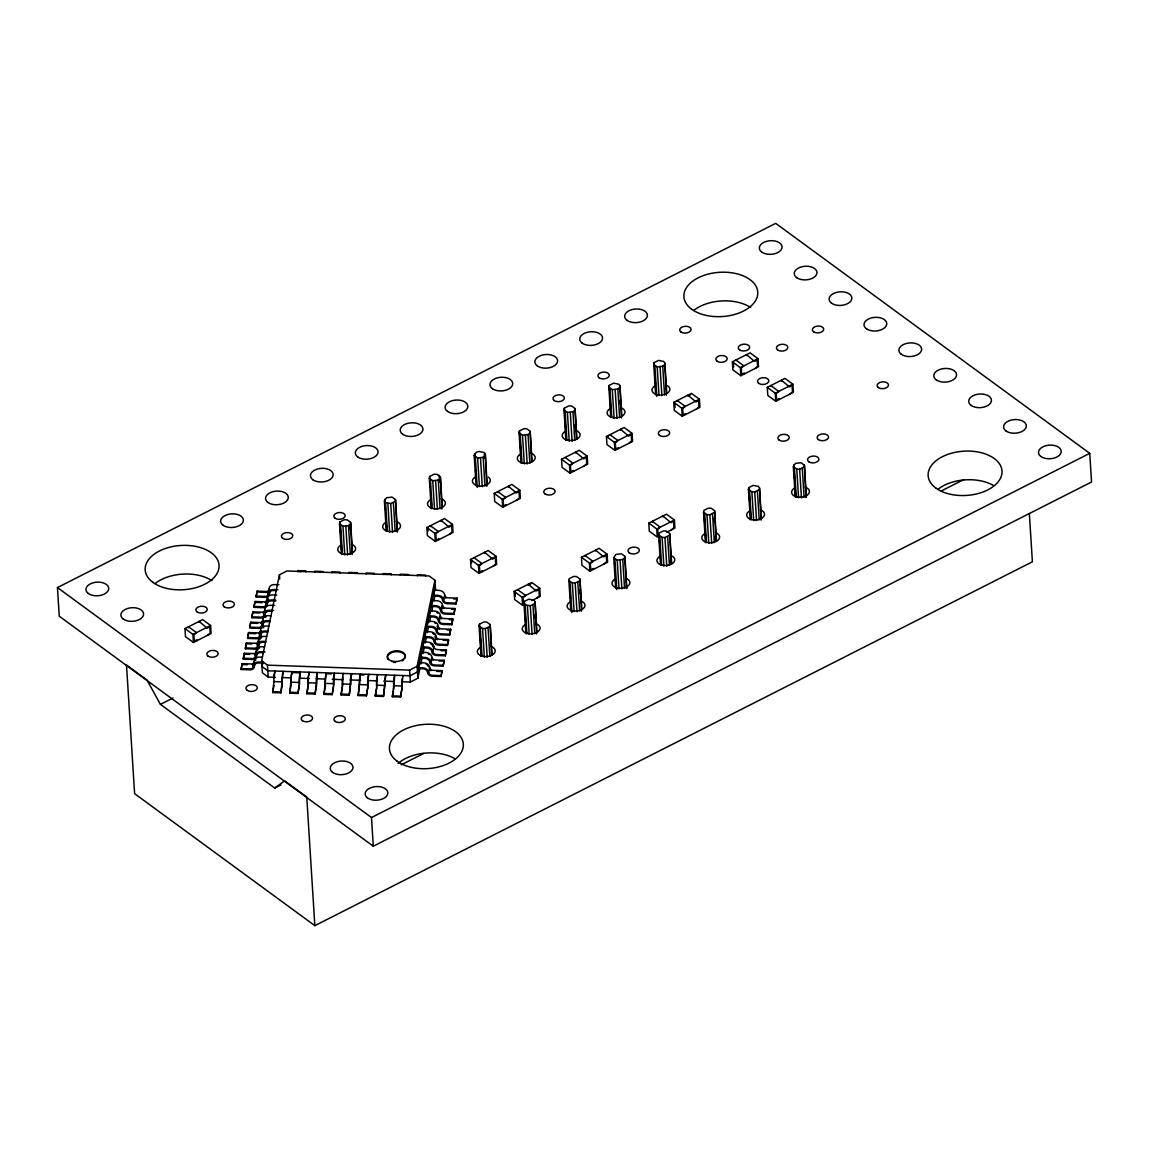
<?xml version="1.0" encoding="UTF-8"?>
<svg xmlns="http://www.w3.org/2000/svg" width="1149" height="1149" viewBox="0 0 1149 1149"><rect width="100%" height="100%" fill="white"/><g stroke="black" fill="none" stroke-linecap="round" stroke-linejoin="round"><path stroke-width="1.5" d="M299.315 684.086L300.248 671.935L299.688 674.635A5.601 0.718 -88 0 0 299.286 682.463L291.056 682.176A5.601 0.718 -88 0 1 291.473 674.348L292.033 671.648L291.401 676.057M299.458 682.822L299.415 685.12M308.191 684.387L308.492 676.646M308.349 683.124L308.305 685.422M333.512 685.278L333.483 683.669A5.601 0.718 -88 0 1 333.899 675.827L334.46 673.142L333.627 686.312M342.402 685.594L342.373 683.971A5.601 0.718 -88 0 1 342.79 676.129L343.336 673.443L343.393 674.334M367.723 686.47L367.867 685.206M376.599 686.786L377.044 678.226M376.757 685.522L376.714 687.82M401.92 687.677L402.868 675.526L402.926 676.416M282.352 683.353L282.123 686.657M291.243 683.655L289.763 693.163L297.979 693.45L299.271 684.962M325.44 684.861L325.325 687.159M342.503 686.628L342.833 677.034M367.867 686.341L367.752 688.639M402.078 687.533L400.584 697.041L392.369 696.754L393.676 685.766A5.601 0.718 -88 0 1 394.093 677.924L394.653 675.239L393.734 689.544M274.108 677.594L274.927 671.059L274.367 673.745A5.601 0.718 -88 0 0 273.965 681.587L272.658 692.56L280.873 692.847L283.142 671.346L282.597 674.032A5.601 0.718 -88 0 0 282.18 681.874L282.209 682.635M291.286 677.063L289.763 693.163M308.162 685.264L306.855 693.766L315.07 694.053L316.377 683.066A5.601 0.718 -88 0 1 316.794 675.224L317.354 672.538L316.435 686.843M333.483 686.154L332.176 694.642L323.961 694.355L325.124 687.475M342.373 686.47L341.066 694.958L349.282 695.246L351.565 673.731L351.005 676.416A5.601 0.718 -88 0 0 350.589 684.258L349.282 695.246M367.694 687.346L366.387 695.834L358.172 695.547L359.479 684.574A5.601 0.718 -88 0 1 359.881 676.732L360.441 674.046L358.172 695.547M376.628 688.94L376.57 687.662M401.891 688.553L400.584 697.041M274.022 685.364L272.658 692.56M299.214 685.809L297.979 693.45M308.104 686.111L306.855 693.766M333.425 687.001L332.176 694.642M342.301 687.317L341.066 694.958M376.513 688.51L375.263 696.15L383.493 696.438L385.762 674.923L385.202 677.623A5.601 0.718 -88 0 0 384.786 685.465L383.493 696.438M316.234 687.159L315.07 694.053M367.551 688.955L366.387 695.834M376.427 689.256L375.263 696.15M262.949 663.117L258.496 662.959A4.481 3.548 11.7 0 0 254.288 666.391A4.481 3.548 11.7 0 1 250.065 669.81L241.189 669.508L241.132 668.603L242.152 663.634L251.042 663.935A3.361 2.657 11.7 0 0 254.202 661.364A5.601 4.424 11.7 0 1 259.473 657.084L262.432 657.185M263.609 652.704L260.651 652.603A4.481 3.548 11.7 0 0 256.428 656.036A4.481 3.548 11.7 0 1 252.206 659.454L243.329 659.153L243.272 658.248L244.306 653.278L253.182 653.58A3.361 2.657 11.7 0 0 256.342 651.009A5.601 4.424 11.7 0 1 261.613 646.729L264.572 646.83M265.749 642.348L262.791 642.248A4.481 3.548 11.7 0 0 258.568 645.666A4.481 3.548 11.7 0 1 254.36 649.099L245.469 648.783L245.412 647.892L246.446 642.923L255.322 643.225A3.361 2.657 11.7 0 0 258.482 640.654A5.601 4.424 11.7 0 1 263.753 636.374L266.726 636.474M267.889 631.993L264.931 631.893A4.481 3.548 11.7 0 0 260.708 635.311A4.481 3.548 11.7 0 1 256.5 638.743L247.61 638.427L247.552 637.537L248.586 632.553L257.462 632.869A3.361 2.657 11.7 0 0 260.636 630.298A5.601 4.424 11.7 0 1 265.907 626.018L268.866 626.119M270.029 621.638L267.071 621.537A4.481 3.548 11.7 0 0 262.862 624.955A4.481 3.548 11.7 0 1 258.64 628.388L249.75 628.072L249.692 627.182L250.726 622.198L259.617 622.514A3.361 2.657 11.7 0 0 262.776 619.943A5.601 4.424 11.7 0 1 268.047 615.663L271.006 615.763M272.184 611.282L269.211 611.167A4.481 3.548 11.7 0 0 265.002 614.6A4.481 3.548 11.7 0 1 260.78 618.033L251.904 617.717L251.846 616.826L252.866 611.842L261.757 612.158A3.361 2.657 11.7 0 0 264.845 610.277M275.803 600.97L271.365 600.812A4.481 3.548 11.7 0 0 267.142 604.245A4.481 3.548 11.7 0 1 262.92 607.677L254.044 607.361L253.986 606.471L255.021 601.487L263.897 601.803A3.361 2.657 11.7 0 0 267.056 599.232A5.601 4.424 11.7 0 1 272.327 594.938L276.78 595.096M276.464 590.557L273.505 590.457A4.481 3.548 11.7 0 0 269.283 593.889A4.481 3.548 11.7 0 1 265.074 597.308L256.184 597.006L256.126 596.101L257.161 591.132L266.037 591.448A3.361 2.657 11.7 0 0 269.196 588.877A5.601 4.424 11.7 0 1 274.467 584.582L278.92 584.74M241.189 669.508L242.152 663.634M243.329 659.153L244.019 655.835M245.469 648.783L246.446 642.923M247.61 638.427L248.586 632.553M250.094 626.42L250.726 622.198M251.904 617.717L252.866 611.842M254.044 607.361L255.021 601.487M256.184 597.006L257.161 591.132M241.132 668.603L250.008 668.919A3.361 2.657 11.7 0 0 253.168 666.348L254.202 661.364M243.272 658.248L252.148 658.564A3.361 2.657 11.7 0 0 255.322 655.993L256.342 651.009M245.412 647.892L254.302 648.208A3.361 2.657 11.7 0 0 257.462 645.637L258.482 640.654M247.552 637.537L256.442 637.853A3.361 2.657 11.7 0 0 259.602 635.282L260.636 630.298M249.692 627.182L258.582 627.483A3.361 2.657 11.7 0 0 261.742 624.927L262.776 619.943M251.846 616.826L260.722 617.128A3.361 2.657 11.7 0 0 263.882 614.557L264.916 609.588A5.601 4.424 11.7 0 1 270.187 605.308L274.625 605.451M253.986 606.471L262.862 606.773A3.361 2.657 11.7 0 0 266.037 604.202L267.056 599.232M256.126 596.101L265.017 596.417A3.361 2.657 11.7 0 0 268.177 593.846L269.196 588.877M254.288 666.391L254.977 663.074M256.428 656.036L257.117 652.718M258.568 645.666L259.257 642.348M260.708 635.311L261.397 631.993M262.862 624.955L263.538 621.638M265.002 614.6L265.692 611.282M267.142 604.245L267.832 600.927M269.283 593.889L269.972 590.572M275.329 677.321L268.22 677.077L262.389 672.797L261.642 660.876L279.451 574.787L286.948 570.981L429.094 575.951L434.925 580.231L435.572 590.586M262.719 663.016L262.001 666.535L267.818 670.801L409.978 675.77L417.475 671.978L435.284 585.889M280.873 692.847L281.936 686.571M341.425 554.177L339.515 523.729L339.874 521.991L344.298 519.75L347.17 519.851L350.603 522.364L352.513 552.813M308.636 675.842L309.138 672.251L308.578 674.937A5.601 0.718 -88 0 0 308.162 682.779L316.377 683.066M352.154 554.55L350.603 522.364M325.296 684.143L325.268 683.382A5.601 0.718 -88 0 1 325.684 675.54L326.244 672.84L323.961 694.355M386.323 531.413L384.412 500.964L386.509 497.761L392.053 497.086L395.5 499.6L397.525 531.843M397.051 531.786L395.5 499.6M431.22 508.648L429.295 478.199L429.654 476.462L434.078 474.221L436.95 474.322L440.383 476.835L442.293 507.284M392.369 696.754L393.489 691.368M441.934 509.021L440.383 476.835M401.489 681.73L410.365 682.046L417.863 678.24L417.116 666.305L434.925 580.231M418.423 668.56L419.385 662.686L423.837 662.844A5.601 4.424 11.7 0 1 429.669 667.526A3.361 2.657 11.7 0 0 433.173 670.327L442.049 670.628L442.106 671.533L441.087 676.502L432.196 676.201A4.481 3.548 11.7 0 1 427.529 672.452A4.481 3.548 11.7 0 0 422.861 668.718L418.423 668.56L418.365 667.67L422.803 667.828A5.601 4.424 11.7 0 1 428.634 672.495A3.361 2.657 11.7 0 0 432.139 675.296L441.029 675.612L442.049 670.628M420.563 658.205L421.539 652.33L425.977 652.488A5.601 4.424 11.7 0 1 431.809 657.156A3.361 2.657 11.7 0 0 435.313 659.971L444.203 660.273L444.246 661.178L443.227 666.147L434.336 665.831A4.481 3.548 11.7 0 1 429.669 662.097A4.481 3.548 11.7 0 0 425.001 658.363L420.563 658.205L420.505 657.314L424.943 657.472A5.601 4.424 11.7 0 1 430.789 662.14A3.361 2.657 11.7 0 0 434.279 664.941L443.169 665.257L444.203 660.273M422.703 647.849L423.679 641.975L428.117 642.133A5.601 4.424 11.7 0 1 433.949 646.801A3.361 2.657 11.7 0 0 437.453 649.602L446.343 649.917L446.401 650.808L445.367 655.792L436.476 655.476A4.481 3.548 11.7 0 1 431.809 651.742A4.481 3.548 11.7 0 0 427.141 648.007L422.703 647.849L422.645 646.959L427.083 647.102A5.601 4.424 11.7 0 1 432.929 651.785A3.361 2.657 11.7 0 0 436.419 654.585L445.309 654.901L446.343 649.917M425.877 632.51L425.819 631.62L430.257 631.778A5.601 4.424 11.7 0 1 436.103 636.445A3.361 2.657 11.7 0 0 439.593 639.246L448.483 639.562L448.541 640.453L447.507 645.436L438.631 645.12A4.481 3.548 11.7 0 1 433.963 641.386A4.481 3.548 11.7 0 0 429.295 637.652L424.843 637.494L425.532 634.176M426.997 627.139L427.959 621.264L432.412 621.422A5.601 4.424 11.7 0 1 438.243 626.09A3.361 2.657 11.7 0 0 441.747 628.891L450.623 629.207L450.681 630.097L449.647 635.081L440.771 634.765A4.481 3.548 11.7 0 1 436.103 631.031A4.481 3.548 11.7 0 0 431.435 627.297L426.997 627.139L426.94 626.234L431.378 626.392A5.601 4.424 11.7 0 1 437.209 631.074A3.361 2.657 11.7 0 0 440.713 633.875L449.589 634.176L450.623 629.207M429.137 616.783L430.099 610.909L434.552 611.067A5.601 4.424 11.7 0 1 440.383 615.735A3.361 2.657 11.7 0 0 443.887 618.535L452.763 618.851L452.821 619.742L451.801 624.726L442.911 624.41A4.481 3.548 11.7 0 1 438.243 620.675A4.481 3.548 11.7 0 0 433.575 616.927L429.137 616.783L429.08 615.878L433.518 616.036A5.601 4.424 11.7 0 1 439.349 620.704A3.361 2.657 11.7 0 0 442.853 623.519L451.744 623.821L452.763 618.851M431.277 606.428L432.254 600.554L436.692 600.697A5.601 4.424 11.7 0 1 442.523 605.379A3.361 2.657 11.7 0 0 446.027 608.18L454.918 608.496L454.961 609.387L453.941 614.356L445.051 614.054A4.481 3.548 11.7 0 1 440.383 610.32A4.481 3.548 11.7 0 0 435.715 606.571L431.277 606.428L431.22 605.523L435.658 605.681A5.601 4.424 11.7 0 1 441.503 610.349A3.361 2.657 11.7 0 0 444.993 613.149L453.884 613.465L454.918 608.496M433.417 596.058L434.394 590.198L438.832 590.342A5.601 4.424 11.7 0 1 444.663 595.024A3.361 2.657 11.7 0 0 448.167 597.825L457.058 598.126L457.115 599.031L456.081 604.001L447.191 603.699A4.481 3.548 11.7 0 1 442.523 599.95A4.481 3.548 11.7 0 0 437.855 596.216L433.417 596.058L433.36 595.168L437.798 595.326A5.601 4.424 11.7 0 1 443.643 599.993A3.361 2.657 11.7 0 0 447.133 602.794L456.024 603.11L457.058 598.126M417.863 678.24L420.046 667.698M420.778 664.179L422.229 657.156M422.961 653.637L424.412 646.614M425.13 643.095L426.222 637.824M427.313 632.553L428.405 627.297M429.496 622.026L430.588 616.754M431.679 611.483L432.771 606.212M433.862 600.941L434.954 595.67M428.634 672.495L429.669 667.526M430.789 662.14L431.809 657.156M432.929 651.785L433.949 646.801M448.483 639.562L447.449 644.532L438.573 644.23A3.361 2.657 11.7 0 1 435.069 641.429L436.103 636.445M437.209 631.074L438.243 626.09M439.349 620.704L440.383 615.735M441.503 610.349L442.523 605.379M443.643 599.993L444.663 595.024M476.103 485.883L474.192 455.435L476.304 452.246L478.961 451.456L484.146 452.519L485.28 454.07L487.19 484.519M486.831 486.257L485.28 454.07M481 656.395L479.09 625.946L479.449 624.194L483.873 621.954L486.745 622.054L490.178 624.582L492.088 655.031M521 463.119L519.075 432.67L519.434 430.932L523.858 428.692L526.73 428.792L530.163 431.306L532.088 461.754M491.628 654.973L490.178 624.582M531.614 461.711L530.163 431.306M525.897 633.63L523.987 603.182L524.346 601.43L528.755 599.189L533.94 600.252L535.075 601.817L536.985 632.266M565.883 440.354L563.972 409.906L564.331 408.168L568.741 405.927L571.628 406.028L575.06 408.541L576.97 438.99M536.626 634.004L535.075 601.817M576.496 438.947L575.06 408.541M570.794 610.866L568.87 580.417L569.229 578.679L573.653 576.439L576.525 576.539L579.958 579.053L581.882 609.501M610.78 417.59L608.855 387.141L609.214 385.403L613.638 383.163L618.823 384.226L619.943 385.777L621.868 416.225M581.509 611.239L579.958 579.053M621.508 417.977L619.943 385.777M615.677 588.101L613.767 557.653L615.878 554.45L621.422 553.775L624.855 556.288L626.88 588.518M655.662 394.839L653.752 364.377L654.111 362.639L658.535 360.398L663.705 361.461L664.84 363.012L666.75 393.461M626.406 588.475L624.855 556.288M666.391 395.213L664.84 363.012M660.574 565.337L658.65 534.888L659.009 533.15L663.433 530.91L666.305 531.01L669.738 533.524L671.662 563.972M671.188 563.915L669.738 533.524M705.457 542.572L703.547 512.124L703.906 510.386L708.33 508.145L711.202 508.246L714.635 510.759L716.545 541.208M716.071 541.15L714.635 510.759M750.354 519.808L748.43 489.359L748.789 487.621L753.213 485.381L758.397 486.429L759.518 487.995L761.442 518.443M761.083 520.181L759.518 487.995M795.237 497.043L793.327 466.595L795.438 463.392L800.982 462.717L804.415 465.23L806.44 497.474M805.966 497.416L804.415 465.23M339.515 523.729L342.948 526.242L348.492 525.567L350.244 524.102M384.412 500.964L385.533 502.515L390.717 503.578L395.127 501.337M429.295 478.199L432.728 480.713L438.272 480.038L440.024 478.573M474.192 455.435L477.625 457.948L483.169 457.273L484.921 455.808M519.075 432.67L522.508 435.184L528.052 434.509L529.804 433.044M563.972 409.906L567.405 412.419L572.949 411.744L574.701 410.279M608.855 387.141L612.288 389.655L617.832 388.98L619.584 387.515M653.752 364.377L657.185 366.904L662.729 366.215L664.481 364.764M479.09 625.946L482.523 628.46L485.395 628.56L489.819 626.32M523.987 603.182L525.107 604.733L530.292 605.796L534.716 603.555M568.87 580.417L572.303 582.931L575.175 583.031L579.599 580.791M613.767 557.653L617.2 560.166L622.744 559.477L624.496 558.026M658.65 534.888L662.083 537.402L664.969 537.502L669.379 535.262M703.547 512.124L706.98 514.637L709.852 514.738L714.276 512.497M748.43 489.359L751.877 491.873L754.749 491.973L759.159 489.733M793.327 466.595L796.76 469.108L799.632 469.209L804.056 466.968M314.84 925.649L134.605 793.657L126.505 665.041L146.957 680.021L160.429 704.366L274.74 788.07L284.593 780.803L306.754 797.033L314.84 925.649L1032.391 561.789L1029.346 513.56M57.45 587.57L775.704 223.351L1089.74 453.338L1091.55 481.991L373.296 846.21L59.26 616.223L57.45 587.57L371.5 817.542L373.296 846.21M184.975 628.575L202.641 619.613L210.612 625.458L211.114 633.516L193.449 642.478L185.477 636.647L184.975 628.575L192.946 634.42L193.449 642.478M192.946 634.42L210.612 625.458M732.387 361.806L750.053 352.844L758.024 358.675L758.527 366.746L740.861 375.709L732.89 369.863L732.387 361.806L740.358 367.637L740.861 375.709M740.358 367.637L758.024 358.675M426.868 527.535L444.548 518.572L452.519 524.418L453.022 532.475L435.342 541.438L427.385 535.606L426.868 527.535L434.839 533.38L435.342 541.438M494.214 493.395L511.879 484.433L519.851 490.264L520.353 498.321L502.688 507.284L494.716 501.452L494.214 493.395L502.17 499.226L502.688 507.284M561.545 459.255L579.211 450.293L587.182 456.124L587.699 464.182L570.019 473.144L562.048 467.313L561.545 459.255L569.516 465.086L570.019 473.144M606.428 436.491L624.108 427.529L632.079 433.36L632.582 441.417L614.916 450.379L606.945 444.548L606.428 436.491L614.399 442.322L614.916 450.379M673.774 402.337L691.439 393.375L699.411 399.22L699.913 407.277L682.247 416.24L674.276 410.394L673.774 402.337L681.745 408.168L682.247 416.24M607.376 436.936L609.975 434.695L617.932 440.527L615.347 442.767L615.735 449.044L618.392 447.693L618.449 448.584M690.621 394.725L687.964 396.06L687.906 395.17L695.935 401.906L698.578 400.556L698.98 406.832L696.38 409.073M434.839 533.38L452.519 524.418M502.17 499.226L519.851 490.264M569.516 465.086L587.182 456.124M614.399 442.322L632.079 433.36M681.745 408.168L699.411 399.22M767.273 387.357L784.954 378.394L792.925 384.226L793.428 392.297L775.747 401.26L767.791 395.414L767.273 387.357L775.245 393.188L775.747 401.26M160.429 704.366L172.982 698.003M775.245 393.188L792.925 384.226M470.487 559.477L488.167 550.515L496.124 556.36L496.641 564.418L478.961 573.38L470.989 567.549L470.487 559.477L478.458 565.322L478.961 573.38M478.458 565.322L496.124 556.36M524.935 604.13L522.58 605.322L514.608 599.476L514.106 591.419L531.786 582.457L539.743 588.302L540.26 596.36L532.174 600.453M581.437 557.279L599.117 548.317L607.089 554.148L607.591 562.206L589.911 571.168L581.954 565.337L581.437 557.279L589.408 563.111L589.911 571.168M648.783 523.125L656.74 528.971L657.257 537.028L649.286 531.197L648.783 523.125L666.449 514.163L674.42 520.009L674.923 528.066L666.851 532.159M530.953 583.807L528.296 585.143L528.253 584.252L536.267 590.988L538.924 589.638L539.312 595.914L536.727 598.155M514.106 591.419L522.077 597.265L539.743 588.302M589.408 563.111L607.089 554.148M656.74 528.971L674.42 520.009M261.642 660.876L267.473 665.142L409.618 670.111L417.116 666.305M274.74 788.07L281.017 784.882M401.245 764.817L423.622 753.485M941.29 490.968L963.666 479.636M371.5 817.542L1089.74 453.338M300.995 571.628L297.706 571.513L297.648 570.608L305.864 570.895L305.921 571.8M277.886 589.724L273.448 589.566A5.601 4.424 11.7 0 0 268.177 593.846M257.218 592.022L266.094 592.338A4.481 3.548 11.7 0 0 268.292 591.936M453.553 598.902L457.115 599.031M275.746 600.08L271.308 599.922A5.601 4.424 11.7 0 0 266.037 604.202M255.064 602.378L262.173 602.636M451.413 609.257L454.961 609.387M273.606 610.435L269.153 610.277A5.601 4.424 11.7 0 0 263.882 614.557M252.924 612.747L260.033 612.991M449.273 619.613L452.821 619.742M269.972 620.733L267.013 620.632A5.601 4.424 11.7 0 0 261.742 624.927M250.784 623.103L257.893 623.347M447.133 629.982L450.681 630.097M267.832 631.103L264.873 630.988A5.601 4.424 11.7 0 0 259.602 635.282M248.644 633.458L255.753 633.702M443.212 640.266L448.541 640.453M265.692 641.458L262.733 641.343A5.601 4.424 11.7 0 0 257.462 645.637M246.504 643.813L251.832 644M441.072 650.621L446.401 650.808M265.031 651.856L260.593 651.713A5.601 4.424 11.7 0 0 255.322 655.993M249.692 654.356L244.349 654.169L244.306 653.278M438.918 660.991L444.246 661.178M262.891 662.226L258.439 662.068A5.601 4.424 11.7 0 0 253.168 666.348M242.209 664.524L247.538 664.711M436.778 671.346L442.106 671.533M292.09 672.553L300.306 672.84M326.287 673.745L331.228 673.917M360.499 674.937L363.788 675.052M282.439 677.565L291.315 677.881M300.205 678.183L309.081 678.499M316.19 678.743L325.081 679.059M332.19 679.303L342.847 679.677M349.957 679.935L360.614 680.294M367.723 680.553L376.613 680.854M383.709 681.113L394.38 681.486M273.965 681.587L282.18 681.874M325.268 683.382L333.483 683.669M342.373 683.971L350.589 684.258M359.479 684.574L367.694 684.861A5.601 0.718 -88 0 1 368.111 677.02L368.657 674.334L367.723 685.623M384.786 685.465L376.57 685.177A5.601 0.718 -88 0 1 376.987 677.336L377.547 674.635L377.604 675.54M393.676 685.766L401.891 686.054L401.92 686.815M272.6 691.669L280.816 691.957M289.706 692.273L297.921 692.56M306.797 692.861L315.027 693.149M323.903 693.465L332.118 693.752M341.009 694.053L349.224 694.341M358.115 694.657L366.33 694.944M375.206 695.26L383.436 695.547M392.312 695.849L400.527 696.136M735.92 360.01L743.891 365.856L741.292 368.082L741.679 374.359L744.337 373.008L744.394 373.913M565.078 457.46L573.049 463.291L570.45 465.532L570.852 471.794L573.495 470.458L573.552 471.349M474.02 557.696L481.991 563.527L479.392 565.768L479.794 572.03L482.436 570.694L482.494 571.584M517.639 589.624L525.61 595.469L523.01 597.71L523.413 603.972M802.304 468.433L804.113 497.086M799.632 469.209L801.442 497.876M796.76 469.108L798.569 497.776M789.894 394.078L792.48 391.852L792.092 385.576L789.435 386.926L781.421 380.19L781.478 381.08M794.447 468.16L796.257 496.813M793.686 464.857L794.591 479.19M794.921 484.562L795.711 497.1M779.281 399.464L779.237 398.574L776.58 399.909L776.178 393.647L778.778 391.407L770.807 385.561L770.864 386.466M754.994 368.527L757.593 366.287L757.191 360.025L754.548 361.361L746.52 354.639L746.577 355.529M757.421 491.197L759.216 519.851M754.749 491.973L756.545 520.626M751.877 491.873L753.672 520.526M749.565 490.91L751.36 519.578M748.789 487.621L749.694 501.941M750.153 509.108L750.714 518.07M733.321 362.251L733.622 366.962M714.075 518.156L714.29 521.732M715.195 536.066L715.425 539.642M712.524 513.962L714.319 542.615M709.852 514.738L711.662 543.391M706.98 514.637L708.789 543.29M704.667 513.675L706.477 542.342M704.236 515.757L704.926 526.501M705.371 533.667L705.931 542.63M685.781 414.444L685.723 413.554L683.066 414.89L682.678 408.627L685.278 406.387L677.307 400.541L677.364 401.446M674.808 404.362L675.009 407.493M662.729 366.215L664.539 394.868M671.389 529.861L673.989 527.621L673.587 521.344L670.944 522.694L662.916 515.958L662.973 516.863M660.057 367.005L661.867 395.658M670.413 560.626L670.643 564.202M657.185 366.904L658.995 395.558M667.626 536.712L669.436 565.38M654.873 365.942L656.797 396.391M654.111 362.639L654.341 366.229M654.786 373.396L655.461 384.139M655.907 391.306L656.136 394.883M664.969 537.502L666.765 566.155M662.083 537.402L663.892 566.055M659.785 536.439L661.58 565.107M659.469 540.317L660.144 551.06M660.589 558.227L661.048 565.38M658.075 535.678L657.688 529.416L660.287 527.176L652.316 521.344L652.373 522.235M629.049 443.212L631.648 440.972L631.246 434.695L628.604 436.046L620.575 429.309L620.632 430.214M619.842 400.34L620.058 403.931M617.832 388.98L619.641 417.633M615.175 389.755L616.97 418.423M612.288 389.655L614.097 418.322M622.744 559.477L624.539 588.144M609.99 388.707L611.785 417.36M609.214 385.403L609.559 390.775M609.889 396.146L610.679 408.685M620.072 560.267L621.882 588.92M617.2 560.166L618.995 588.819M614.887 559.204L616.798 589.652M614.571 563.067L615.246 573.825M615.706 580.992L616.151 588.144M604.058 564.001L606.658 561.76L606.255 555.498L603.613 556.834L595.584 550.112L595.642 551.003M593.458 569.387L593.401 568.482L590.744 569.832L590.356 563.556L592.941 561.315L584.985 555.484L585.028 556.375M584.152 465.977L586.751 463.736L586.363 457.46L583.706 458.81L575.678 452.074L575.735 452.979M575.06 424.9L575.29 428.476M572.949 411.744L574.744 440.397M570.277 412.52L572.087 441.187M579.627 590.026L579.843 593.616M567.405 412.419L569.2 441.087M577.846 582.241L579.656 610.909M565.093 411.471L566.902 440.124M564.331 408.168L564.777 415.335M565.121 420.706L565.911 433.245M575.175 583.031L576.985 611.685M572.303 582.931L574.112 611.584M570.005 581.968L571.915 612.417M569.689 585.832L570.478 598.37M570.924 605.537L571.268 610.909M528.052 434.509L529.861 463.162M525.38 435.284L527.19 463.952M534.845 614.586L535.075 618.162M522.508 435.184L524.317 463.851M532.964 605.006L534.759 633.673M520.21 434.236L522.005 462.889M519.434 430.932L519.894 438.099M520.339 445.266L521.014 456.009M530.292 605.796L532.088 634.449M527.42 605.695L529.215 634.349M525.107 604.733L526.917 633.386M524.346 601.43L524.562 605.02M524.906 610.392L525.696 622.93M526.027 628.302L526.371 633.673M516.82 500.117L519.42 497.876L519.018 491.614L516.375 492.95L508.346 486.228L508.404 487.119M522.077 597.265L522.58 605.322M515.054 591.864L515.341 596.575M506.221 505.503L506.163 504.598L503.506 505.948L503.118 499.671L505.704 497.431L497.747 491.6L497.804 492.504M493.108 566.213L495.693 563.972L495.305 557.696L492.648 559.046L484.634 552.31L484.691 553.2M484.26 454.3L484.49 457.891M483.169 457.273L484.964 485.926M480.497 458.049L482.293 486.716M477.625 457.948L479.42 486.616M488.066 627.771L489.876 656.438M475.313 457L477.223 487.449M474.551 453.697L475.112 462.659M475.557 469.812L476.232 480.569M485.395 628.56L487.205 657.214M482.523 628.46L484.332 657.113M480.21 627.498L482.02 656.151M479.449 624.194L479.679 627.785M480.124 634.952L480.799 645.695M471.435 559.922L471.621 563.067M456.024 603.11L456.081 604.001M449.489 534.271L452.074 532.03L451.686 525.754L449.029 527.104L441.015 520.368L441.072 521.273M453.884 613.465L453.941 614.356M451.744 623.821L451.801 624.726M449.589 634.176L449.647 635.081M439.263 475.284L439.708 482.436M438.272 480.038L440.081 508.691M447.449 644.532L447.507 645.436M435.6 480.813L437.41 509.481M438.875 539.642L438.832 538.752L436.175 540.087L435.773 533.825L438.372 531.585L430.401 525.754L430.458 526.644M445.309 654.901L445.367 655.792M432.728 480.713L434.537 509.38M443.169 665.257L443.227 666.147M430.415 479.765L432.225 508.418M429.654 476.462L430.329 487.205M430.789 494.372L431.464 505.115M441.029 675.612L441.087 676.502M427.816 527.994L428.002 531.125M425.633 575.979L425.575 575.089L417.36 574.802L417.417 575.692M424.843 637.494L424.785 636.603L429.238 636.747A5.601 4.424 11.7 0 1 435.069 641.429M408.527 575.376L408.484 574.486L400.254 574.198L400.312 575.089M409.618 670.111L410.365 682.046M393.389 502.802L395.184 531.456M390.717 503.578L392.513 532.246M387.845 503.477L389.64 532.145M391.436 574.787L391.378 573.882L383.163 573.595L383.22 574.5M385.533 502.515L387.328 531.183M384.771 499.226L385.446 509.969M385.892 517.136L386.682 529.675M374.33 574.184L374.272 573.294L366.057 573.006L366.114 573.897M357.224 573.595L357.167 572.69L348.951 572.403L349.009 573.308M349.813 526.185L350.043 529.761M348.492 525.567L350.301 554.22M345.82 526.343L347.63 554.996M342.948 526.242L344.757 554.895M340.635 525.28L342.445 553.947M339.874 521.991L340.664 534.529M341.109 541.696L341.784 552.439M340.118 572.992L340.061 572.101L331.846 571.814L331.903 572.705M323.027 572.389L322.97 571.498L314.74 571.211L314.797 572.101M279.451 574.787L279.71 579.039M267.473 665.142L268.22 677.077M207.581 635.311L210.181 633.07L209.779 626.794L207.136 628.144L199.107 621.408L199.165 622.313M196.982 640.682L196.924 639.792L194.267 641.128L193.879 634.866L196.479 632.625L188.508 626.794L188.565 627.684M291.056 682.176L291.085 682.951M938.087 489.201A36.998 22.161 -3.6 0 1 993.583 485.553M693.838 310.331A36.998 22.161 -3.6 0 1 750.613 307.472M535.908 623.72A8.962 5.372 -3.6 0 1 538.149 631.548A8.962 5.372 -3.6 0 1 524.777 632.496A8.962 5.372 -3.6 0 1 525.668 624.438M805.248 487.133A8.962 5.372 -3.6 0 1 807.488 494.975A8.962 5.372 -3.6 0 1 794.117 495.908A8.962 5.372 -3.6 0 1 795.007 487.865M760.365 509.897A8.962 5.372 -3.6 0 1 762.591 517.725A8.962 5.372 -3.6 0 1 749.234 518.673A8.962 5.372 -3.6 0 1 750.125 510.63M715.468 532.662A8.962 5.372 -3.6 0 1 717.708 540.49A8.962 5.372 -3.6 0 1 704.337 541.438A8.962 5.372 -3.6 0 1 705.227 533.395M670.585 555.427A8.962 5.372 -3.6 0 1 672.811 563.254A8.962 5.372 -3.6 0 1 659.454 564.202A8.962 5.372 -3.6 0 1 660.33 556.145M625.688 578.191A8.962 5.372 -3.6 0 1 627.928 586.019A8.962 5.372 -3.6 0 1 614.557 586.967A8.962 5.372 -3.6 0 1 615.447 578.909M580.805 600.956A8.962 5.372 -3.6 0 1 583.031 608.783A8.962 5.372 -3.6 0 1 569.674 609.731A8.962 5.372 -3.6 0 1 570.55 601.674M491.025 646.485A8.962 5.372 -3.6 0 1 493.251 654.312A8.962 5.372 -3.6 0 1 479.894 655.26A8.962 5.372 -3.6 0 1 480.77 647.203M351.436 544.267A8.962 5.372 -3.6 0 1 353.677 552.094A8.962 5.372 -3.6 0 1 340.319 553.042A8.962 5.372 -3.6 0 1 341.196 544.999M396.333 521.502A8.962 5.372 -3.6 0 1 398.574 529.33A8.962 5.372 -3.6 0 1 385.202 530.278A8.962 5.372 -3.6 0 1 386.093 522.235M441.23 498.738A8.962 5.372 -3.6 0 1 443.457 506.58A8.962 5.372 -3.6 0 1 430.099 507.513A8.962 5.372 -3.6 0 1 430.976 499.47M488.44 477.137A8.962 5.372 -3.6 0 1 486.86 484.749A8.962 5.372 -3.6 0 1 474.293 484.318A8.962 5.372 -3.6 0 1 475.873 476.706M531.01 453.209A8.962 5.372 -3.6 0 1 533.237 461.051A8.962 5.372 -3.6 0 1 519.879 461.999A8.962 5.372 -3.6 0 1 520.756 453.941M575.893 430.444A8.962 5.372 -3.6 0 1 578.134 438.286A8.962 5.372 -3.6 0 1 564.762 439.234A8.962 5.372 -3.6 0 1 565.653 431.177M620.79 407.68A8.962 5.372 -3.6 0 1 623.017 415.521A8.962 5.372 -3.6 0 1 609.659 416.469A8.962 5.372 -3.6 0 1 610.536 408.412M665.673 384.929A8.962 5.372 -3.6 0 1 667.914 392.757A8.962 5.372 -3.6 0 1 654.542 393.705A8.962 5.372 -3.6 0 1 655.433 385.647M398.071 763.467A36.998 22.161 -3.6 0 1 454.889 758.713M155.144 583.491A36.998 22.161 -3.6 0 1 211.919 580.633M388.218 659.67A8.962 5.372 -3.6 0 1 395.888 651.698A8.962 5.372 -3.6 0 1 404.75 658.535M403.672 659.828A8.962 5.372 -3.6 0 1 402.107 660.919M395.572 662.442A8.962 5.372 -3.6 0 1 393.288 662.241M443.83 608.51A4.481 3.548 11.7 0 1 442.882 607.922M442.121 607.146A4.481 3.548 11.7 0 1 441.618 606.27M430.976 670.657A4.481 3.548 11.7 0 1 430.013 670.054M426.135 664.294A4.481 3.548 11.7 0 1 427.098 664.898M427.845 665.673A4.481 3.548 11.7 0 1 428.347 666.549M441.69 618.88A4.481 3.548 11.7 0 1 440.728 618.277M439.981 617.501A4.481 3.548 11.7 0 1 439.478 616.625M436.85 612.518A4.481 3.548 11.7 0 1 437.812 613.121M439.55 629.235A4.481 3.548 11.7 0 1 438.588 628.632M437.338 626.981A4.481 3.548 11.7 0 1 437.123 626.047M434.71 622.873A4.481 3.548 11.7 0 1 435.672 623.476M437.41 639.591A4.481 3.548 11.7 0 1 435.701 638.226M435.198 637.336A4.481 3.548 11.7 0 1 434.983 636.402M432.57 633.228A4.481 3.548 11.7 0 1 434.279 634.593M430.43 643.584A4.481 3.548 11.7 0 1 432.139 644.948M432.627 645.839A4.481 3.548 11.7 0 1 432.843 646.772M445.97 598.155A4.481 3.548 11.7 0 1 445.022 597.552M433.116 660.302A4.481 3.548 11.7 0 1 432.168 659.698M428.29 653.939A4.481 3.548 11.7 0 1 429.238 654.542M401.891 686.054A5.601 0.718 -88 0 1 402.308 678.212M256.974 652.819A4.481 3.548 11.7 0 1 256.313 653.537M255.437 654.083A4.481 3.548 11.7 0 1 254.389 654.399M257.548 650.133A4.481 3.548 11.7 0 1 257.936 649.286M258.597 648.567A4.481 3.548 11.7 0 1 259.487 648.022M259.502 641.616A4.481 3.548 11.7 0 1 256.529 644.043M259.688 639.778A4.481 3.548 11.7 0 1 260.076 638.93M260.737 638.212A4.481 3.548 11.7 0 1 261.627 637.666M261.656 631.261A4.481 3.548 11.7 0 1 258.669 633.688M262.891 627.857A4.481 3.548 11.7 0 1 263.767 627.311M265.031 617.487A4.481 3.548 11.7 0 1 265.907 616.956M261.857 623.002A4.481 3.548 11.7 0 1 260.809 623.332M263.997 612.647A4.481 3.548 11.7 0 1 262.949 612.963M254.834 663.174A4.481 3.548 11.7 0 1 254.173 663.892M253.283 664.438A4.481 3.548 11.7 0 1 252.234 664.754M255.408 660.488A4.481 3.548 11.7 0 1 255.796 659.641M268.177 599.261A4.481 3.548 11.7 0 1 268.263 598.342M266.151 602.291A4.481 3.548 11.7 0 1 265.103 602.607M935.889 488.095A36.998 22.161 -3.6 0 0 999.3 480.296A36.998 22.161 -3.6 0 0 960.018 451.528A36.998 22.161 -3.6 0 0 935.889 488.095M758.67 383.349A5.688 3.404 -3.6 0 0 768.422 382.157A5.688 3.404 -3.6 0 0 762.376 377.734A5.688 3.404 -3.6 0 0 758.67 383.349M691.641 309.225A36.998 22.161 -3.6 0 0 755.051 301.426A36.998 22.161 -3.6 0 0 715.755 272.658A36.998 22.161 -3.6 0 0 691.641 309.225M224.242 606.787A5.688 3.404 -3.6 0 0 233.994 605.58A5.688 3.404 -3.6 0 0 227.962 601.157A5.688 3.404 -3.6 0 0 224.242 606.787M282.625 538.263A5.688 3.404 -3.6 0 0 292.377 537.057A5.688 3.404 -3.6 0 0 286.331 532.633A5.688 3.404 -3.6 0 0 282.625 538.263M357.712 456.943A11.389 6.822 -3.6 0 0 377.217 454.53A11.389 6.822 -3.6 0 0 365.138 445.683A11.389 6.822 -3.6 0 0 357.712 456.943M312.815 479.693A11.389 6.822 -3.6 0 0 332.334 477.295A11.389 6.822 -3.6 0 0 320.241 468.447A11.389 6.822 -3.6 0 0 312.815 479.693M544.942 493.898A5.688 3.404 -3.6 0 0 554.694 492.691A5.688 3.404 -3.6 0 0 548.648 488.268A5.688 3.404 -3.6 0 0 544.942 493.898M397.209 761.27A36.998 22.161 -3.6 0 0 460.62 753.457A36.998 22.161 -3.6 0 0 421.324 724.689A36.998 22.161 -3.6 0 0 397.209 761.27M152.946 582.399A36.998 22.161 -3.6 0 0 216.357 574.586A36.998 22.161 -3.6 0 0 177.075 545.818A36.998 22.161 -3.6 0 0 152.946 582.399M717.048 361.217A5.688 3.404 -3.6 0 0 726.8 360.01A5.688 3.404 -3.6 0 0 720.753 355.587A5.688 3.404 -3.6 0 0 717.048 361.217M739.482 349.842A5.688 3.404 -3.6 0 0 749.249 348.635A5.688 3.404 -3.6 0 0 743.202 344.212A5.688 3.404 -3.6 0 0 739.482 349.842M659.512 435.37A5.688 3.404 -3.6 0 0 669.264 434.178A5.688 3.404 -3.6 0 0 663.217 429.755A5.688 3.404 -3.6 0 0 659.512 435.37M247.136 690.319A5.688 3.404 -3.6 0 0 256.902 689.113A5.688 3.404 -3.6 0 0 250.855 684.689A5.688 3.404 -3.6 0 0 247.136 690.319M629.178 552.813A5.688 3.404 -3.6 0 0 638.945 551.606A5.688 3.404 -3.6 0 0 632.898 547.183A5.688 3.404 -3.6 0 0 629.178 552.813M808.752 461.754A5.688 3.404 -3.6 0 0 818.505 460.548A5.688 3.404 -3.6 0 0 812.458 456.124A5.688 3.404 -3.6 0 0 808.752 461.754M208.012 656.108A5.688 3.404 -3.6 0 0 217.764 654.901A5.688 3.404 -3.6 0 0 211.718 650.478A5.688 3.404 -3.6 0 0 208.012 656.108M813.549 331.745A5.688 3.404 -3.6 0 0 823.302 330.539A5.688 3.404 -3.6 0 0 817.255 326.115A5.688 3.404 -3.6 0 0 813.549 331.745M878.339 387.543A5.688 3.404 -3.6 0 0 888.105 386.337A5.688 3.404 -3.6 0 0 882.059 381.913A5.688 3.404 -3.6 0 0 878.339 387.543M779.079 440.038A5.688 3.404 -3.6 0 0 788.846 438.832A5.688 3.404 -3.6 0 0 782.799 434.408A5.688 3.404 -3.6 0 0 779.079 440.038M554.206 400.541A5.688 3.404 -3.6 0 0 563.958 399.335A5.688 3.404 -3.6 0 0 557.926 394.911A5.688 3.404 -3.6 0 0 554.206 400.541M680.897 331.975A5.688 3.404 -3.6 0 0 690.664 330.768A5.688 3.404 -3.6 0 0 684.617 326.345A5.688 3.404 -3.6 0 0 680.897 331.975M777.629 349.957A5.688 3.404 -3.6 0 0 787.395 348.75A5.688 3.404 -3.6 0 0 781.349 344.327A5.688 3.404 -3.6 0 0 777.629 349.957M334.991 518.185A5.688 3.404 -3.6 0 0 344.743 516.993A5.688 3.404 -3.6 0 0 338.696 512.569A5.688 3.404 -3.6 0 0 334.991 518.185M599.103 377.777A5.688 3.404 -3.6 0 0 608.855 376.57A5.688 3.404 -3.6 0 0 602.808 372.147A5.688 3.404 -3.6 0 0 599.103 377.777M335.135 721.385A5.688 3.404 -3.6 0 0 344.901 720.179A5.688 3.404 -3.6 0 0 338.854 715.755A5.688 3.404 -3.6 0 0 335.135 721.385M197.068 611.914A5.688 3.404 -3.6 0 0 206.82 610.722A5.688 3.404 -3.6 0 0 200.773 606.284A5.688 3.404 -3.6 0 0 197.068 611.914M302.417 720.682A5.688 3.404 -3.6 0 0 312.169 719.475A5.688 3.404 -3.6 0 0 306.122 715.051A5.688 3.404 -3.6 0 0 302.417 720.682M818.361 439.579A5.688 3.404 -3.6 0 0 828.127 438.372A5.688 3.404 -3.6 0 0 822.081 433.949A5.688 3.404 -3.6 0 0 818.361 439.579M761.73 252.062A11.389 6.822 -3.6 0 0 781.234 249.663A11.389 6.822 -3.6 0 0 769.155 240.816A11.389 6.822 -3.6 0 0 761.73 252.062M796.616 277.613A11.389 6.822 -3.6 0 0 816.135 275.214A11.389 6.822 -3.6 0 0 804.041 266.367A11.389 6.822 -3.6 0 0 796.616 277.613M367.522 797.937A11.389 6.822 -3.6 0 0 387.026 795.539A11.389 6.822 -3.6 0 0 374.933 786.692A11.389 6.822 -3.6 0 0 367.522 797.937M332.621 772.387A11.389 6.822 -3.6 0 0 352.14 769.988A11.389 6.822 -3.6 0 0 340.047 761.141A11.389 6.822 -3.6 0 0 332.621 772.387M88.358 593.516A11.389 6.822 -3.6 0 0 107.877 591.117A11.389 6.822 -3.6 0 0 95.784 582.256A11.389 6.822 -3.6 0 0 88.358 593.516M123.259 619.067A11.389 6.822 -3.6 0 0 142.763 616.668A11.389 6.822 -3.6 0 0 130.684 607.821A11.389 6.822 -3.6 0 0 123.259 619.067M1040.879 456.483A11.389 6.822 -3.6 0 0 1060.383 454.085A11.389 6.822 -3.6 0 0 1048.305 445.238A11.389 6.822 -3.6 0 0 1040.879 456.483M1005.978 430.932A11.389 6.822 -3.6 0 0 1025.497 428.534A11.389 6.822 -3.6 0 0 1013.404 419.687A11.389 6.822 -3.6 0 0 1005.978 430.932M971.092 405.382A11.389 6.822 -3.6 0 0 990.596 402.983A11.389 6.822 -3.6 0 0 978.517 394.121A11.389 6.822 -3.6 0 0 971.092 405.382M936.191 379.831A11.389 6.822 -3.6 0 0 955.709 377.432A11.389 6.822 -3.6 0 0 943.616 368.57A11.389 6.822 -3.6 0 0 936.191 379.831M901.304 354.28A11.389 6.822 -3.6 0 0 920.809 351.867A11.389 6.822 -3.6 0 0 908.73 343.02A11.389 6.822 -3.6 0 0 901.304 354.28M866.403 328.729A11.389 6.822 -3.6 0 0 885.922 326.316A11.389 6.822 -3.6 0 0 873.829 317.469A11.389 6.822 -3.6 0 0 866.403 328.729M831.517 303.164A11.389 6.822 -3.6 0 0 851.021 300.765A11.389 6.822 -3.6 0 0 838.942 291.918A11.389 6.822 -3.6 0 0 831.517 303.164M627.052 320.356A11.389 6.822 -3.6 0 0 646.557 317.957A11.389 6.822 -3.6 0 0 634.478 309.095A11.389 6.822 -3.6 0 0 627.052 320.356M582.155 343.12A11.389 6.822 -3.6 0 0 601.674 340.722A11.389 6.822 -3.6 0 0 589.581 331.86A11.389 6.822 -3.6 0 0 582.155 343.12M537.272 365.885A11.389 6.822 -3.6 0 0 556.777 363.472A11.389 6.822 -3.6 0 0 544.698 354.624A11.389 6.822 -3.6 0 0 537.272 365.885M492.375 388.649A11.389 6.822 -3.6 0 0 511.894 386.236A11.389 6.822 -3.6 0 0 499.801 377.389A11.389 6.822 -3.6 0 0 492.375 388.649M447.492 411.414A11.389 6.822 -3.6 0 0 466.997 409.001A11.389 6.822 -3.6 0 0 454.918 400.154A11.389 6.822 -3.6 0 0 447.492 411.414M402.595 434.178A11.389 6.822 -3.6 0 0 422.114 431.765A11.389 6.822 -3.6 0 0 410.021 422.918A11.389 6.822 -3.6 0 0 402.595 434.178M267.932 502.458A11.389 6.822 -3.6 0 0 287.437 500.059A11.389 6.822 -3.6 0 0 275.343 491.212A11.389 6.822 -3.6 0 0 267.932 502.458M223.035 525.222A11.389 6.822 -3.6 0 0 242.554 522.824A11.389 6.822 -3.6 0 0 230.461 513.976A11.389 6.822 -3.6 0 0 223.035 525.222M391.163 660.776A8.962 5.372 -3.6 0 0 405.18 656.251A8.962 5.372 -3.6 0 0 392.441 651.454A8.962 5.372 -3.6 0 0 391.163 660.776"/></g></svg>
